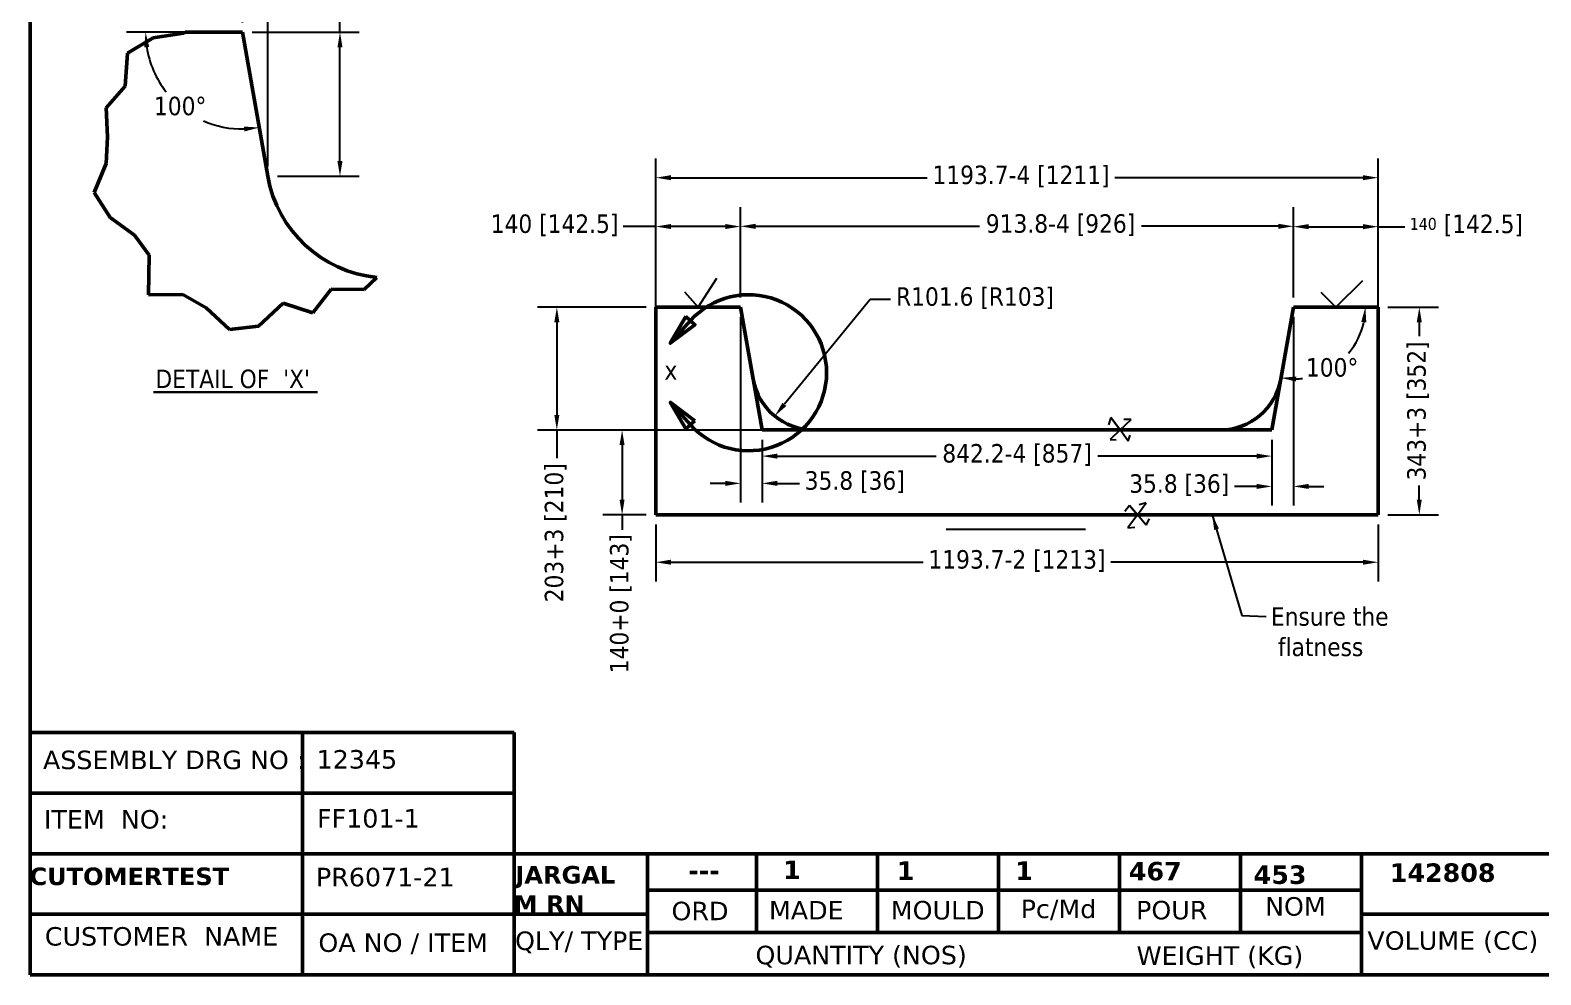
# Model space of a CAD drawing. Header units: millimetres. Extents: x 100 to 4100, y 100 to 2924.
# Drawn here: x 100 to 2596, y 100 to 1660 of the extents above; entities that cross this region are included whole.
import ezdxf
from ezdxf.enums import TextEntityAlignment as Align

# ---------------------------------------------------------------- set-up
doc = ezdxf.new("R2010")
doc.units = ezdxf.units.MM
doc.header["$LTSCALE"] = 10
for name, color, linetype, lineweight in [('Break Line (ANSI)', 7, 'Continuous', 50), ('Detail Boundary (ANSI)', 7, 'Continuous', 50), ('Sketch Geometry (ANSI)', 7, 'Continuous', 25), ('Symbol (ANSI)', 7, 'Continuous', 25), ('Visible (ANSI)', 7, 'Continuous', 50)]:
    doc.layers.add(name, color=color, linetype=linetype, lineweight=lineweight)
doc.layers.add('Dimension (ANSI)', color=7, linetype='Continuous', lineweight=25, true_color=0x008000)
doc.layers.add('Title (ANSI)', color=6, linetype='Continuous', lineweight=50, true_color=0xff00ff)
doc.styles.add('Label Text (ANSI)', font='tahoma.ttf')
doc.styles.add('Note Text (ANSI)', font='tahoma.ttf')
doc.styles.add('Text Style44', font='tahoma.ttf')
doc.styles.add('Text Style50', font='verdana.ttf')
doc.styles.add('Text Style89', font='verdanab.ttf')
doc.styles.add('Text Style91', font='verdanab.ttf')
doc.styles.add('Text Style92', font='verdanab.ttf')
doc.dimstyles.new('Default - mm (ANSI)', dxfattribs={"dimscale": 10, "dimtxt": 3.05, "dimasz": 2.5, "dimexe": 3.175, "dimexo": 1.6002, "dimgap": 0.8, "dimtad": 0, "dimtoh": 1, "dimrnd": 1e-08, "dimdsep": 46, "dimtxsty": 'Label Text (ANSI)', "dimcen": 0.09, "dimdle": 10, "dimclrd": 256, "dimclre": 256, "dimclrt": 256, "dimadec": 1, "dimazin": 1, "dimtfac": 1, "dimtofl": 0, "dimtmove": 0, "dimatfit": 3, "dimfxl": 1, "dimtolj": 1, "dimtzin": 4, "dimlwd": -1, "dimlwe": -1, "dimarcsym": 0})
doc.dimstyles.new('Default - mm (ANSI)$7', dxfattribs={"dimscale": 10, "dimtxt": 3.05, "dimasz": 2.5, "dimexe": 3.175, "dimexo": 1.6002, "dimgap": 0.8, "dimtad": 0, "dimtoh": 1, "dimrnd": 1e-08, "dimdsep": 46, "dimtxsty": 'Label Text (ANSI)', "dimcen": 0.09, "dimdle": 10, "dimclrd": 256, "dimclre": 256, "dimclrt": 256, "dimadec": 1, "dimazin": 1, "dimtfac": 1, "dimtofl": 0, "dimtmove": 0, "dimatfit": 3, "dimfxl": 1, "dimtolj": 1, "dimtzin": 4, "dimlwd": -1, "dimlwe": -1, "dimarcsym": 0})

# ---------------------------------------------------------------- blocks, each defined once
blk = doc.blocks.new('Title Blocks SEPR')
at = {"layer": 'Title (ANSI)'}
for p, q in [((10, 10), (10, 287)), ((10, 10), (10, 50)), ((10, 50), (90, 50)), ((10, 50), (55, 50)), ((55, 50), (55, 10)), ((90, 50), (90, 10)), ((10, 40), (90, 40)), ((10, 30), (90, 30)), ((90, 10), (90, 30)), ((90, 30), (350, 30)), ((112, 10), (112, 30)), ((112, 30), (130, 30)), ((130, 30), (130, 17)), ((150, 30), (150, 17)), ((170, 30), (170, 17)), ((190, 30), (190, 17)), ((210, 30), (210, 17)), ((230, 10), (230, 30)), ((230, 30), (230, 17)), ((112, 10), (112, 24)), ((112, 24), (230, 24)), ((10, 20), (90, 20)), ((90, 20), (112, 20)), ((230, 20), (350, 20)), ((112, 10), (112, 17)), ((112, 17), (230, 17)), ((410, 10), (10, 10)), ((350, 10), (230, 10))]:
    blk.add_line(p, q, dxfattribs=at)
at = {"layer": 'Title (ANSI)', "color": 6, "true_color": 0xff00ff, "char_height": 3.05, "width": 109.2999, "attachment_point": 1, "line_spacing_factor": 1.967213, "style": 'Note Text (ANSI)'}
for s, insert in [('\\fVerdana|b0|i0;\\H3.0500;ASSEMBLY DRG NO :\\P', (12.11, 47.01)), ('\\fVerdana|b0|i0;\\H3.0500;CUSTOMER  NAME\\fTahoma|b0|i0;\\H3.0480;\\P', (12.42, 17.87)), ('\\fVerdana|b0|i0;\\H3.0500;OA NO / ITEM\\fTahoma|b0|i0;\\H3.0480;\\P', (57.62, 16.83)), ('\\fVerdana|b0|i0;\\H3.0500;QUANTITY (NOS)\\fTahoma|b0|i0;\\H3.0480;\\P', (129.85, 14.79))]:
    blk.add_mtext(s, dxfattribs=dict(at, insert=insert))
at = {"layer": 'Title (ANSI)', "color": 6, "true_color": 0xff00ff, "char_height": 3.05, "attachment_point": 1, "style": 'Note Text (ANSI)'}
for s, insert, width in [('\\fVerdana|b0|i0;\\H3.0500;ITEM  NO:', (12.28, 37.2), 109.2999), ('\\fVerdana|b0|i0;\\H3.0500;Pc/Md', (173.68, 22.41), 13.75), ('\\fVerdana|b0|i0;\\H3.0500;NOM', (214.06, 22.82), 13.75), ('\\fVerdana|b0|i0;\\H3.0500;ORD', (115.97, 22.06), 13.75), ('\\fVerdana|b0|i0;\\H3.0500;MADE', (132.08, 22.18), 13.75), ('\\fVerdana|b0|i0;\\H3.0500;MOULD', (152.21, 22.19), 15.4741), ('\\fVerdana|b0|i0;\\H3.0500;POUR', (192.75, 22.21), 13.75), ('\\fVerdana|b0|i0;\\H3.0500;QLY/ TYPE', (90.12, 17.15), 21.9451), ('\\fVerdana|b0|i0;\\H3.0500;VOLUME (CC)', (230.97, 17.18), 29.2277), ('\\fVerdana|b0|i0;\\H3.0500;WEIGHT (KG)', (192.83, 14.69), 109.2999)]:
    blk.add_mtext(s, dxfattribs=dict(at, insert=insert, width=width))
at = {"layer": 'Title (ANSI)', "color": 96, "true_color": 0x008000}
for tag, p, height, style in [('Specification_001', (134.45, 281.74), 3.05, 'Text Style50'), ('Category_001', (300.35, 281.98), 3.05, 'Text Style50'), ('Module_001', (346.05, 281.52), 3.05, 'Text Style50'), ('Process_001', (70.75, 274.47), 3.05, 'Text Style50'), ('Header_Sawing_001', (70.46, 263.56), 3.05, 'Text Style50'), ('Cutting_001', (70.51, 254), 3.05, 'Text Style50'), ('Special_Instruction_1_001', (273.19, 255.52), 3.05, 'Text Style50'), ('Special_Instruction_2_001', (273.53, 245.7), 3.05, 'Text Style50'), ('Grinding_001', (70.49, 243.93), 3.05, 'Text Style50'), ('Special_Instruction_3_001', (273.47, 235.52), 3.05, 'Text Style50'), ('Step_Grinding_001', (70.6, 233.65), 3.05, 'Text Style50'), ('Special_Instruction_4_001', (273.47, 225.76), 3.05, 'Text Style50'), ('End_Grinding_001', (70.57, 223.17), 3.05, 'Text Style50'), ('Polishing_001', (70.23, 215.08), 3.05, 'Text Style50'), ('Special_Instruction_5_001', (273.4, 215.82), 3.05, 'Text Style50'), ('Special_Instruction_5_002', (273.71, 210.6), 3.05, 'Text Style50'), ('Drilling_001', (69.72, 204.38), 3.05, 'Text Style50'), ('line_1_001', (281, 167.69), 3.05, 'Note Text (ANSI)'), ('line_2_001', (300.72, 161.58), 3.05, 'Note Text (ANSI)'), ('line_3_001', (300.68, 153.9), 3.05, 'Note Text (ANSI)'), ('line_4_001', (300.56, 147.06), 3.05, 'Note Text (ANSI)'), ('Assembly_Drawing_Number_001', (57.33, 44.06), 3.05, 'Text Style50'), ('Item_Number_001', (57.4, 34.31), 3.05, 'Text Style50'), ('Customer_Name_001', (9.87, 24.81), 2.9, 'Text Style92'), ('OA_Number_001', (57.22, 24.62), 3.05, 'Text Style50'), ('Quality_001', (90.18, 25.07), 2.9, 'Text Style92'), ('Order_Quantity_001', (118.75, 25.7), 3.05, 'Text Style91'), ('Made_Quantity_001', (134.43, 25.81), 3.05, 'Text Style91'), ('Mould_Quantity_001', (153.21, 25.67), 3.05, 'Text Style91'), ('PiecePerMould_001', (172.79, 25.66), 3.05, 'Text Style91'), ('PourWeight_MRN_001', (191.55, 25.59), 3.05, 'Text Style91'), ('NominalWeight_001', (212.18, 25.01), 3.05, 'Text Style91'), ('volume_001', (234.67, 25.34), 3.05, 'Text Style91'), ('NameofDrawnPerson_001', (263.24, 25.2), 3.05, 'Text Style50'), ('NameofCheckedPerson_001', (292.33, 24.87), 3.05, 'Text Style50'), ('NameofAPPDPerson_001', (322.26, 25.02), 3.05, 'Text Style50'), ('Quality_002', (89.89, 20.23), 2.9, 'Text Style92')]:
    blk.add_attdef(tag, p, '', height=height, dxfattribs=dict(at, style=style))
at = {"layer": 'Title (ANSI)', "color": 96, "true_color": 0x008000, "style": 'Text Style50'}
for tag, p in [('Old_M_Number', (214.74, 284.17)), ('Special_Instruction_6', (273.62, 208.82)), ('Special_Instruction_7', (273.66, 198.62)), ('Special_Instruction_8', (273.44, 188.66))]:
    blk.add_attdef(tag, text='', height=3.05, dxfattribs=at).set_placement(p, align=Align.TOP_LEFT)
at = {"layer": 'Title (ANSI)', "color": 96, "true_color": 0x008000}
for tag, p, height, rotation, style in [('ChillingDetails_001', (382.38, 216.15), 3.05, 90, 'Text Style50'), ('GateSize_001', (386.08, 145.9), 3.05, 90, 'Text Style50'), ('Title_Description_001', (377.64, 82), 3.05, 90, 'Text Style50'), ('HeaderSize_001', (387.76, 81.74), 3.05, 90, 'Text Style50'), ('Critical_C_M_Number_001', (361.51, 29.52), 3.17, 42.1, 'Text Style89')]:
    blk.add_attdef(tag, p, '', height=height, rotation=rotation, dxfattribs=dict(at, style=style))
blk = doc.blocks.new('*D9')
at = {"layer": 'Defpoints', "color": 0, "transparency": 16777216}
for p in [(2327.5, 1416.4), (1133.8, 859.7), (2327.5, 859.7)]:
    blk.add_point(p, dxfattribs=at)
at = {"layer": 'Dimension (ANSI)', "transparency": 16777216}
for p, q in [((1133.8, 875.7), (1133.8, 1448.2)), ((2327.5, 875.7), (2327.5, 1448.2)), ((1158.8, 1416.4), (1582.3, 1416.4)), ((2302.5, 1416.4), (1892.3, 1416.4))]:
    blk.add_line(p, q, dxfattribs=at)
for points in [[(1158.8, 1420.6), (1158.8, 1412.2), (1133.8, 1416.4)], [(2302.5, 1420.6), (2302.5, 1412.2), (2327.5, 1416.4)]]:
    blk.add_solid(points, dxfattribs=at)
at = {"layer": 'Dimension (ANSI)', "color": 96, "true_color": 0x008000, "transparency": 16777216, "insert": (1737.3, 1436.3), "char_height": 30.5, "attachment_point": 2, "style": 'Label Text (ANSI)'}
blk.add_mtext('\\A1;\\fTahoma|b0|i0;\\H30.4800;1193.7-4 [1211]', dxfattribs=at)
blk = doc.blocks.new('*D10')
at = {"layer": 'Defpoints', "color": 0, "transparency": 16777216}
for p in [(2327.5, 1202.7), (2395.5, 1202.7), (2327.5, 859.7)]:
    blk.add_point(p, dxfattribs=at)
at = {"layer": 'Dimension (ANSI)', "transparency": 16777216}
for p, q in [((2343.5, 1202.7), (2427.2, 1202.7)), ((2395.5, 1177.7), (2395.5, 1154.5)), ((2395.5, 884.7), (2395.5, 908)), ((2343.5, 859.7), (2427.2, 859.7))]:
    blk.add_line(p, q, dxfattribs=at)
for points in [[(2391.3, 1177.7), (2399.6, 1177.7), (2395.5, 1202.7)], [(2391.3, 884.7), (2399.6, 884.7), (2395.5, 859.7)]]:
    blk.add_solid(points, dxfattribs=at)
at = {"layer": 'Dimension (ANSI)', "color": 96, "true_color": 0x008000, "transparency": 16777216, "insert": (2375.5, 1031.2), "char_height": 30.5, "attachment_point": 2, "rotation": 90, "style": 'Label Text (ANSI)'}
blk.add_mtext('\\A1;\\fTahoma|b0|i0;\\H30.4800;343+3 [352]', dxfattribs=at)
blk = doc.blocks.new('*D12')
at = {"layer": 'Defpoints', "color": 0, "transparency": 16777216}
for p in [(1133.8, 1335.7), (1133.8, 1202.7), (1273.7, 1202.7)]:
    blk.add_point(p, dxfattribs=at)
at = {"layer": 'Dimension (ANSI)', "transparency": 16777216}
for p, q in [((1133.8, 1218.7), (1133.8, 1367.5)), ((1273.7, 1218.7), (1273.7, 1367.5)), ((1133.8, 1335.7), (1079.6, 1335.7)), ((1248.7, 1335.7), (1158.8, 1335.7))]:
    blk.add_line(p, q, dxfattribs=at)
for points in [[(1158.8, 1339.9), (1158.8, 1331.6), (1133.8, 1335.7)], [(1248.7, 1339.9), (1248.7, 1331.6), (1273.7, 1335.7)]]:
    blk.add_solid(points, dxfattribs=at)
at = {"layer": 'Dimension (ANSI)', "color": 96, "true_color": 0x008000, "transparency": 16777216, "insert": (966.5, 1355.7), "char_height": 30.5, "attachment_point": 2, "style": 'Label Text (ANSI)'}
blk.add_mtext('\\A1;\\fTahoma|b0|i0;\\H30.4800;140 [142.5]', dxfattribs=at)
blk = doc.blocks.new('*D13')
at = {"layer": 'Defpoints', "color": 0, "transparency": 16777216}
for p in [(2187.5, 1336.1), (1273.7, 1202.7), (2187.5, 1202.7)]:
    blk.add_point(p, dxfattribs=at)
at = {"layer": 'Dimension (ANSI)', "transparency": 16777216}
for p, q in [((1273.7, 1218.7), (1273.7, 1367.8)), ((2187.5, 1218.7), (2187.5, 1367.8)), ((1298.7, 1336.1), (1668.9, 1336.1)), ((2162.5, 1336.1), (1936.3, 1336.1))]:
    blk.add_line(p, q, dxfattribs=at)
for points in [[(1298.7, 1340.3), (1298.7, 1331.9), (1273.7, 1336.1)], [(2162.5, 1340.3), (2162.5, 1331.9), (2187.5, 1336.1)]]:
    blk.add_solid(points, dxfattribs=at)
at = {"layer": 'Dimension (ANSI)', "color": 96, "true_color": 0x008000, "transparency": 16777216, "insert": (1802.6, 1356), "char_height": 30.5, "attachment_point": 2, "style": 'Label Text (ANSI)'}
blk.add_mtext('\\A1;\\fTahoma|b0|i0;\\H30.4800;913.8-4 [926]', dxfattribs=at)
blk = doc.blocks.new('*D14')
at = {"layer": 'Defpoints', "color": 0, "transparency": 16777216}
for p in [(2187.5, 1202.7), (2327.5, 1202.7), (2184.8, 1187), (2286.8, 1137.4)]:
    blk.add_point(p, dxfattribs=at)
at = {"layer": 'Dimension (ANSI)', "transparency": 16777216}
for start, end in [(320.0433, 347.923), (272.0809, 277.2611)]:
    blk.add_arc((2187.5, 1202.7), 118.8, start, end, dxfattribs=at)
for points in [[(2299.6, 1178.3), (2307.9, 1177.4), (2306.4, 1202.7)], [(2191.6, 1079.8), (2192.1, 1088.1), (2166.9, 1085.7)]]:
    blk.add_solid(points, dxfattribs=at)
at = {"layer": 'Dimension (ANSI)', "color": 96, "true_color": 0x008000, "transparency": 16777216, "insert": (2251.4, 1118.4), "char_height": 30.5, "attachment_point": 2, "style": 'Label Text (ANSI)'}
blk.add_mtext('\\A1;100°', dxfattribs=at)
blk = doc.blocks.new('2dDetail0')
at = {"layer": 'Detail Boundary (ANSI)', "linetype": 'Continuous'}
for p, q in [((118.36, 118.7), (115.77, 114.3)), ((119.1, 118.03), (115.77, 114.3)), ((115.77, 114.3), (119.85, 117.36)), ((119.85, 117.36), (118.36, 118.7)), ((119.1, 100.83), (115.77, 104.55)), ((119.85, 101.5), (115.77, 104.55)), ((115.77, 104.55), (118.36, 100.16)), ((118.36, 100.16), (119.85, 101.5))]:
    blk.add_line(p, q, dxfattribs=at)
at = {"layer": 'Detail Boundary (ANSI)', "linetype": 'Continuous', "flags": 128}
for points in [[(118.36, 118.7), (115.77, 114.3), (119.85, 117.36), (118.36, 118.7)], [(119.85, 101.5), (115.77, 104.55), (118.36, 100.16), (119.85, 101.5)]]:
    blk.add_lwpolyline(points, dxfattribs=at)
at = {"layer": 'Detail Boundary (ANSI)'}
blk.add_arc((128.71, 109.43), 12.89, 221.8376, 138.1624, dxfattribs=at)
for points in [[(118.36, 118.7), (115.77, 114.3), (119.85, 117.36), (118.36, 118.7)], [(119.85, 101.5), (115.77, 104.55), (118.36, 100.16), (119.85, 101.5)]]:
    blk.add_solid(points, dxfattribs=at)
at = {"layer": 'Detail Boundary (ANSI)', "insert": (114.8, 108.29), "char_height": 3.05, "attachment_point": 7, "style": 'Label Text (ANSI)'}
blk.add_mtext('x', dxfattribs=at)
blk = doc.blocks.new('LINE')
at = {"layer": 'Sketch Geometry (ANSI)'}
blk.add_line((-11.5, 0), (11.5, 0), dxfattribs=at)
blk = doc.blocks.new('*D16')
at = {"layer": 'Defpoints', "color": 0, "transparency": 16777216}
for p in [(450.6, 1656.8), (492.6, 1418.7), (611.9, 1418.7)]:
    blk.add_point(p, dxfattribs=at)
at = {"layer": 'Dimension (ANSI)', "transparency": 16777216}
for p, q in [((611.9, 1656.8), (611.9, 1687.1)), ((466.6, 1656.8), (643.6, 1656.8)), ((611.9, 1443.7), (611.9, 1631.8)), ((508.6, 1418.7), (643.6, 1418.7))]:
    blk.add_line(p, q, dxfattribs=at)
for points in [[(607.7, 1631.8), (616, 1631.8), (611.9, 1656.8)], [(607.7, 1443.7), (616, 1443.7), (611.9, 1418.7)]]:
    blk.add_solid(points, dxfattribs=at)
at = {"layer": 'Dimension (ANSI)', "color": 96, "true_color": 0x008000, "transparency": 16777216, "insert": (591.9, 1797.8), "char_height": 30.5, "attachment_point": 2, "rotation": 90, "style": 'Label Text (ANSI)'}
blk.add_mtext('\\A1;\\fTahoma|b0|i0;\\H19.8000;119\\fTahoma|b0|i0;\\H30.4800;+0 [121]', dxfattribs=at)
blk = doc.blocks.new('*D17')
at = {"layer": 'Defpoints', "color": 0, "transparency": 16777216}
for p in [(434.6, 1656.8), (450.6, 1656.8), (317, 1568.9), (492.6, 1418.7)]:
    blk.add_point(p, dxfattribs=at)
at = {"layer": 'Dimension (ANSI)', "transparency": 16777216}
blk.add_line((418.6, 1656.8), (258.9, 1656.8), dxfattribs=at)
for start, end in [(188.9616, 218.0848), (246.2429, 271.0344)]:
    blk.add_arc((450.6, 1656.8), 160, start, end, dxfattribs=at)
for points in [[(288.4, 1631.5), (296.7, 1632.2), (290.6, 1656.8)], [(453.1, 1500.9), (453.9, 1492.7), (478.4, 1499.2)]]:
    blk.add_solid(points, dxfattribs=at)
at = {"layer": 'Dimension (ANSI)', "color": 96, "true_color": 0x008000, "transparency": 16777216, "insert": (347.8, 1550.1), "char_height": 30.5, "attachment_point": 2, "style": 'Label Text (ANSI)'}
blk.add_mtext('\\A1;100°', dxfattribs=at)
blk = doc.blocks.new('*D18')
at = {"layer": 'Defpoints', "color": 0, "transparency": 16777216}
for p in [(492.6, 1756.8), (450.6, 1656.8), (492.6, 1418.7)]:
    blk.add_point(p, dxfattribs=at)
at = {"layer": 'Dimension (ANSI)', "transparency": 16777216}
for p, q in [((450.6, 1672.8), (450.6, 1788.5)), ((492.6, 1434.7), (492.6, 1788.5)), ((425.6, 1756.8), (400.6, 1756.8)), ((517.6, 1756.8), (572.5, 1756.8))]:
    blk.add_line(p, q, dxfattribs=at)
for points in [[(425.6, 1760.9), (425.6, 1752.6), (450.6, 1756.8)], [(517.6, 1760.9), (517.6, 1752.6), (492.6, 1756.8)]]:
    blk.add_solid(points, dxfattribs=at)
at = {"layer": 'Dimension (ANSI)', "color": 96, "true_color": 0x008000, "transparency": 16777216, "insert": (646.7, 1776.9), "char_height": 30.5, "attachment_point": 2, "style": 'Label Text (ANSI)'}
blk.add_mtext('\\A1;\\fTahoma|b0|i0;\\H30.4800;21 (22)', dxfattribs=at)
blk = doc.blocks.new('*D19')
at = {"layer": 'Defpoints', "color": 0, "transparency": 16777216}
for p in [(2327.5, 1335.5), (2187.5, 1202.7), (2327.5, 1202.7)]:
    blk.add_point(p, dxfattribs=at)
at = {"layer": 'Dimension (ANSI)', "transparency": 16777216}
for p, q in [((2187.5, 1218.7), (2187.5, 1367.3)), ((2327.5, 1218.7), (2327.5, 1367.3)), ((2212.5, 1335.5), (2302.5, 1335.5)), ((2327.5, 1335.5), (2371.5, 1335.5))]:
    blk.add_line(p, q, dxfattribs=at)
for points in [[(2212.5, 1339.7), (2212.5, 1331.3), (2187.5, 1335.5)], [(2302.5, 1339.7), (2302.5, 1331.3), (2327.5, 1335.5)]]:
    blk.add_solid(points, dxfattribs=at)
at = {"layer": 'Dimension (ANSI)', "color": 96, "true_color": 0x008000, "transparency": 16777216, "insert": (2473.3, 1355.4), "char_height": 30.5, "attachment_point": 2, "style": 'Label Text (ANSI)'}
blk.add_mtext('\\A1;\\fTahoma|b0|i0;\\H19.8000;140\\fTahoma|b0|i0;\\H30.4800; [142.5]', dxfattribs=at)
blk = doc.blocks.new('*D20')
at = {"layer": 'Defpoints', "color": 0, "transparency": 16777216}
for p in [(1133.8, 859.7), (2327.5, 859.7), (2327.5, 781.3)]:
    blk.add_point(p, dxfattribs=at)
at = {"layer": 'Dimension (ANSI)', "transparency": 16777216}
for p, q in [((1133.8, 843.7), (1133.8, 749.6)), ((2327.5, 843.7), (2327.5, 749.6)), ((1158.8, 781.3), (1575.7, 781.3)), ((2302.5, 781.3), (1885.6, 781.3))]:
    blk.add_line(p, q, dxfattribs=at)
for points in [[(1158.8, 785.5), (1158.8, 777.2), (1133.8, 781.3)], [(2302.5, 785.5), (2302.5, 777.2), (2327.5, 781.3)]]:
    blk.add_solid(points, dxfattribs=at)
at = {"layer": 'Dimension (ANSI)', "color": 96, "true_color": 0x008000, "transparency": 16777216, "insert": (1730.6, 801.3), "char_height": 30.5, "attachment_point": 2, "style": 'Label Text (ANSI)'}
blk.add_mtext('\\A1;\\fTahoma|b0|i0;\\H30.4800;1193.7-2 [1213]', dxfattribs=at)
blk = doc.blocks.new('*D21')
at = {"layer": 'Defpoints', "color": 0, "transparency": 16777216}
for p in [(1394.8, 1101.3), (1330.4, 1022.7)]:
    blk.add_point(p, dxfattribs=at)
at = {"layer": 'Dimension (ANSI)', "transparency": 16777216}
for p, q in [((1488.3, 1215.4), (1346.2, 1042.1)), ((1521.5, 1215.4), (1488.3, 1215.4))]:
    blk.add_line(p, q, dxfattribs=at)
blk.add_solid([(1343, 1044.7), (1349.5, 1039.4), (1330.4, 1022.7)], dxfattribs=at)
at = {"layer": 'Dimension (ANSI)', "color": 96, "true_color": 0x008000, "transparency": 16777216, "insert": (1661.3, 1235.4), "char_height": 30.5, "attachment_point": 2, "style": 'Label Text (ANSI)'}
blk.add_mtext('\\A1;\\fTahoma|b0|i0;\\H30.4800;R101.6 [R103]', dxfattribs=at)
blk = doc.blocks.new('*D24')
at = {"layer": 'Defpoints', "color": 0, "transparency": 16777216}
for p in [(1309.5, 999.7), (2151.8, 999.7), (2151.8, 956.6)]:
    blk.add_point(p, dxfattribs=at)
at = {"layer": 'Dimension (ANSI)', "transparency": 16777216}
for p, q in [((1309.5, 983.7), (1309.5, 924.8)), ((2151.8, 983.7), (2151.8, 924.8)), ((1334.5, 956.6), (1597, 956.6)), ((2126.8, 956.6), (1864.3, 956.6))]:
    blk.add_line(p, q, dxfattribs=at)
for points in [[(1334.5, 960.7), (1334.5, 952.4), (1309.5, 956.6)], [(2126.8, 960.7), (2126.8, 952.4), (2151.8, 956.6)]]:
    blk.add_solid(points, dxfattribs=at)
at = {"layer": 'Dimension (ANSI)', "color": 96, "true_color": 0x008000, "transparency": 16777216, "insert": (1730.7, 976.5), "char_height": 30.5, "attachment_point": 2, "style": 'Label Text (ANSI)'}
blk.add_mtext('\\A1;\\fTahoma|b0|i0;\\H30.4800;842.2-4 [857]', dxfattribs=at)
blk = doc.blocks.new('*D25')
at = {"layer": 'Defpoints', "color": 0, "transparency": 16777216}
for p in [(1078.1, 999.7), (1394.8, 999.7), (1133.8, 859.7)]:
    blk.add_point(p, dxfattribs=at)
at = {"layer": 'Dimension (ANSI)', "transparency": 16777216}
for p, q in [((1378.8, 999.7), (1046.3, 999.7)), ((1078.1, 974.7), (1078.1, 884.7)), ((1117.8, 859.7), (1046.3, 859.7)), ((1078.1, 859.7), (1078.1, 834.7))]:
    blk.add_line(p, q, dxfattribs=at)
for points in [[(1073.9, 974.7), (1082.2, 974.7), (1078.1, 999.7)], [(1073.9, 884.7), (1082.2, 884.7), (1078.1, 859.7)]]:
    blk.add_solid(points, dxfattribs=at)
at = {"layer": 'Dimension (ANSI)', "color": 96, "true_color": 0x008000, "transparency": 16777216, "insert": (1058.1, 712.8), "char_height": 30.5, "attachment_point": 2, "rotation": 90, "style": 'Label Text (ANSI)'}
blk.add_mtext('\\A1;\\fTahoma|b0|i0;\\H30.4800;140+0 [143]', dxfattribs=at)
blk = doc.blocks.new('*D26')
at = {"layer": 'Defpoints', "color": 0, "transparency": 16777216}
for p in [(1273.7, 1202.7), (1309.5, 999.7), (1309.5, 911.6)]:
    blk.add_point(p, dxfattribs=at)
at = {"layer": 'Dimension (ANSI)', "transparency": 16777216}
for p, q in [((1273.7, 1186.7), (1273.7, 879.9)), ((1309.5, 983.7), (1309.5, 879.9)), ((1248.7, 911.6), (1223.7, 911.6)), ((1334.5, 911.6), (1371, 911.6))]:
    blk.add_line(p, q, dxfattribs=at)
for points in [[(1248.7, 915.8), (1248.7, 907.4), (1273.7, 911.6)], [(1334.5, 915.8), (1334.5, 907.4), (1309.5, 911.6)]]:
    blk.add_solid(points, dxfattribs=at)
at = {"layer": 'Dimension (ANSI)', "color": 96, "true_color": 0x008000, "transparency": 16777216, "insert": (1462.5, 931.6), "char_height": 30.5, "attachment_point": 2, "style": 'Label Text (ANSI)'}
blk.add_mtext('\\A1;\\fTahoma|b0|i0;\\H30.4800;35.8 [36]', dxfattribs=at)
blk = doc.blocks.new('*D27')
at = {"layer": 'Defpoints', "color": 0, "transparency": 16777216}
for p in [(2187.5, 1202.7), (2151.8, 999.7), (2151.8, 906.5)]:
    blk.add_point(p, dxfattribs=at)
at = {"layer": 'Dimension (ANSI)', "transparency": 16777216}
for p, q in [((2187.5, 1186.7), (2187.5, 874.8)), ((2151.8, 983.7), (2151.8, 874.8)), ((2126.8, 906.5), (2090.3, 906.5)), ((2212.5, 906.5), (2237.5, 906.5))]:
    blk.add_line(p, q, dxfattribs=at)
for points in [[(2126.8, 910.7), (2126.8, 902.4), (2151.8, 906.5)], [(2212.5, 910.7), (2212.5, 902.4), (2187.5, 906.5)]]:
    blk.add_solid(points, dxfattribs=at)
at = {"layer": 'Dimension (ANSI)', "color": 96, "true_color": 0x008000, "transparency": 16777216, "insert": (1998.8, 926.5), "char_height": 30.5, "attachment_point": 2, "style": 'Label Text (ANSI)'}
blk.add_mtext('\\A1;\\fTahoma|b0|i0;\\H30.4800;35.8 [36]', dxfattribs=at)
blk = doc.blocks.new('*D28')
at = {"layer": 'Defpoints', "color": 0, "transparency": 16777216}
for p in [(970.3, 1202.7), (1133.8, 1202.7), (1309.5, 999.7)]:
    blk.add_point(p, dxfattribs=at)
at = {"layer": 'Dimension (ANSI)', "transparency": 16777216}
for p, q in [((1117.8, 1202.7), (938.5, 1202.7)), ((970.3, 1177.7), (970.3, 1024.7)), ((1293.5, 999.7), (938.5, 999.7)), ((970.3, 999.7), (970.3, 953.1))]:
    blk.add_line(p, q, dxfattribs=at)
for points in [[(966.1, 1177.7), (974.4, 1177.7), (970.3, 1202.7)], [(966.1, 1024.7), (974.4, 1024.7), (970.3, 999.7)]]:
    blk.add_solid(points, dxfattribs=at)
at = {"layer": 'Dimension (ANSI)', "color": 96, "true_color": 0x008000, "transparency": 16777216, "insert": (950.3, 830), "char_height": 30.5, "attachment_point": 2, "rotation": 90, "style": 'Label Text (ANSI)'}
blk.add_mtext('\\A1;\\fTahoma|b0|i0;\\H30.4800;203+3 [210]', dxfattribs=at)

msp = doc.modelspace()

# ---------------------------------------------------------------- linework, layer by layer
at = {"layer": 'Break Line (ANSI)'}
for p, q in [((260.5006, 1621.9219), (303.1235, 1647.6113)), ((303.1235, 1647.6113), (353.185, 1655.0555)), ((353.185, 1655.0555), (355.9099, 1656.7759)), ((256.6545, 1567.3731), (260.5006, 1621.9219)), ((225.6504, 1531.5581), (256.6545, 1567.3731)), ((227.6428, 1483.9703), (225.6504, 1531.5581)), ((225.435, 1439.934), (227.6428, 1483.9703)), ((205.9548, 1392.0734), (225.435, 1439.934)), ((232.2014, 1350.6943), (205.9548, 1392.0734)), ((272.1278, 1321.4285), (232.2014, 1350.6943)), ((296.7565, 1288.3683), (272.1278, 1321.4285)), ((295.2406, 1222.8623), (296.7565, 1288.3683)), ((672.7154, 1251.7628), (652.1068, 1231.7092)), ((352.4231, 1223.4929), (295.2406, 1222.8623)), ((390.6873, 1201.7329), (352.4231, 1223.4929)), ((597.3981, 1232.0659), (567.1785, 1193.2294)), ((652.1068, 1231.7092), (597.3981, 1232.0659)), ((429.0605, 1165.8696), (390.6873, 1201.7329)), ((518.0901, 1209.0861), (477.3854, 1171.3049)), ((567.1785, 1193.2294), (518.0901, 1209.0861)), ((477.3854, 1171.3049), (429.0605, 1165.8696))]:
    msp.add_line(p, q, dxfattribs=at)
at = {"layer": 'Sketch Geometry (ANSI)'}
for p, q in [((1203.7624, 1202.7116), (1234.6374, 1250.2116)), ((1203.7624, 1202.7116), (1181.6374, 1227.2116)), ((1181.6374, 1227.2116), (1203.7624, 1202.7116)), ((2257.5124, 1202.7116), (2233.5812, 1226.9867)), ((2257.5124, 1202.7116), (2301.6374, 1246.2116)), ((2301.6374, 1246.2116), (2257.5124, 1202.7116)), ((1885.563, 1020.5426), (1881.6374, 1008.2116)), ((1900.9618, 999.7116), (1884.6374, 983.9504)), ((1900.9618, 999.7116), (1885.563, 1020.5426)), ((1885.563, 1020.5426), (1900.9618, 999.7116)), ((1900.9618, 999.7116), (1919.087, 1017.2116)), ((1914.6374, 981.2116), (1900.9618, 999.7116)), ((1919.087, 1017.2116), (1907.1758, 1017.2116)), ((1884.6374, 983.9504), (1894.6374, 983.7116)), ((1914.6374, 981.2116), (1917.8122, 991.2116)), ((1916.6374, 875.2116), (1908.6374, 865.2116)), ((1929.6374, 859.7116), (1916.6374, 875.2116)), ((1916.6374, 875.2116), (1929.6374, 859.7116)), ((1929.6374, 859.7116), (1944.3602, 879.4955)), ((1944.3602, 879.4955), (1932.6374, 876.2116)), ((1929.6374, 859.7116), (1913.6374, 838.2116)), ((1943.9043, 842.701), (1929.6374, 859.7116)), ((1943.9043, 842.701), (1949.6374, 853.2116)), ((1913.6374, 838.2116), (1925.6374, 839.2116))]:
    msp.add_line(p, q, dxfattribs=at)
at = {"layer": 'Sketch Geometry (ANSI)', "linetype": 'Continuous', "lineweight": 50}
for p, q in [((1273.7374, 1202.7116), (1309.5463, 999.7116)), ((2187.5374, 1202.7116), (2151.7575, 999.7116)), ((1394.7758, 999.7116), (1309.5463, 999.7116)), ((2066.499, 999.7116), (2151.7575, 999.7116))]:
    msp.add_line(p, q, dxfattribs=at)
at = {"layer": 'Sketch Geometry (ANSI)', "linetype": 'Continuous', "lineweight": 35}
msp.add_line((1394.7758, 999.7116), (1309.5463, 999.7116), dxfattribs=at)
at = {"layer": 'Symbol (ANSI)', "color": 96, "lineweight": 30, "true_color": 0x008000}
msp.add_line((303.8152, 1062.1477), (574.855, 1062.1477), dxfattribs=at)
at = {"layer": 'Visible (ANSI)'}
for p, q in [((450.6403, 1656.7759), (355.9099, 1656.7759)), ((492.6017, 1418.7045), (450.6403, 1656.7759)), ((1273.7374, 1202.7116), (1133.7874, 1202.7116)), ((1133.7874, 1202.7116), (1133.7874, 859.7116)), ((1294.7181, 1083.6759), (1273.7374, 1202.7116)), ((2187.5374, 1202.7116), (2166.5567, 1083.6759)), ((2327.4874, 1202.7116), (2187.5374, 1202.7116)), ((2327.4874, 859.7116), (2327.4874, 1202.7116)), ((2066.499, 999.7116), (1394.7758, 999.7116)), ((1133.7874, 859.7116), (2327.4874, 859.7116))]:
    msp.add_line(p, q, dxfattribs=at)
for centre, radius, start, end in [((692.7171, 1453.9759), 203.2, 189.9960321, 264.3510226), ((1394.7758, 1101.3116), 101.6, 189.9960321, 270), ((2066.499, 1101.3116), 101.6, 270, 350.0039678)]:
    msp.add_arc(centre, radius, start, end, dxfattribs=at)

# ---------------------------------------------------------------- block references
ref = msp.add_blockref('Title Blocks SEPR', (0, 0), dxfattribs=dict(xscale=10, yscale=10, zscale=10))
ref.add_attrib('Assembly_Drawing_Number_001', '12345', (573.2799, 440.5975), dxfattribs={"layer": 'Title (ANSI)', "color": 96, "true_color": 0x008000, "height": 30.5, "style": 'Text Style50'})
ref.add_attrib('Item_Number_001', 'FF101-1', (574.0203, 343.1427), dxfattribs={"layer": 'Title (ANSI)', "color": 96, "true_color": 0x008000, "height": 30.5, "style": 'Text Style50'})
ref.add_attrib('OA_Number_001', 'PR6071-21', (572.2145, 246.1568), dxfattribs={"layer": 'Title (ANSI)', "color": 96, "true_color": 0x008000, "height": 30.5, "style": 'Text Style50'})
ref.add_attrib('Customer_Name_001', 'CUTOMERTEST', (98.7131, 248.1203), dxfattribs={"layer": 'Title (ANSI)', "color": 96, "true_color": 0x008000, "height": 28.999999, "style": 'Text Style92'})
ref.add_attrib('Quality_001', 'JARGAL', (901.7961, 250.6777), dxfattribs={"layer": 'Title (ANSI)', "color": 96, "true_color": 0x008000, "height": 29, "style": 'Text Style92'})
ref.add_attrib('Order_Quantity_001', '---', (1187.4685, 256.987), dxfattribs={"layer": 'Title (ANSI)', "color": 96, "true_color": 0x008000, "height": 30.5, "style": 'Text Style91'})
ref.add_attrib('Made_Quantity_001', '1', (1344.3081, 258.0605), dxfattribs={"layer": 'Title (ANSI)', "color": 96, "true_color": 0x008000, "height": 30.5, "style": 'Text Style91'})
ref.add_attrib('Mould_Quantity_001', '1', (1532.0778, 256.6712), dxfattribs={"layer": 'Title (ANSI)', "color": 96, "true_color": 0x008000, "height": 30.5, "style": 'Text Style91'})
ref.add_attrib('PiecePerMould_001', '1', (1727.8633, 256.6051), dxfattribs={"layer": 'Title (ANSI)', "color": 96, "true_color": 0x008000, "height": 30.5, "style": 'Text Style91'})
ref.add_attrib('PourWeight_MRN_001', '467', (1915.503, 255.9145), dxfattribs={"layer": 'Title (ANSI)', "color": 96, "true_color": 0x008000, "height": 30.5, "style": 'Text Style91'})
ref.add_attrib('NominalWeight_001', '453', (2121.7883, 250.0559), dxfattribs={"layer": 'Title (ANSI)', "color": 96, "true_color": 0x008000, "height": 30.5, "style": 'Text Style91'})
ref.add_attrib('volume_001', '142808', (2346.7245, 253.4439), dxfattribs={"layer": 'Title (ANSI)', "color": 96, "true_color": 0x008000, "height": 30.5, "style": 'Text Style91'})
ref.add_attrib('Quality_002', 'M RN', (898.9136, 202.3443), dxfattribs={"layer": 'Title (ANSI)', "color": 96, "true_color": 0x008000, "height": 29, "style": 'Text Style92'})
at = {"xscale": 10, "yscale": 10, "zscale": 10}
msp.add_blockref('LINE', (1728.8709, 836.1971), dxfattribs=at)
at = {"layer": 'Detail Boundary (ANSI)', "xscale": 10, "yscale": 10, "zscale": 10}
msp.add_blockref('2dDetail0', (0, 0), dxfattribs=at)

# ---------------------------------------------------------------- texts
at = {"layer": 'Symbol (ANSI)', "color": 96, "true_color": 0x008000, "insert": (306.8653, 1068.3676), "char_height": 30.500001, "attachment_point": 7, "style": 'Text Style44'}
msp.add_mtext("DETAIL OF  'X'", dxfattribs=at)
at = {"layer": 'Symbol (ANSI)', "color": 96, "true_color": 0x008000, "insert": (2150.362, 706.9611), "char_height": 30.48, "width": 198.663402, "attachment_point": 1, "line_spacing_factor": 0.987884, "style": 'Label Text (ANSI)'}
msp.add_mtext('\\fTahoma|b0|i0;Ensure the\\P\\fTahoma|b0|i0; flatness', dxfattribs=at)

# ---------------------------------------------------------------- dimensions: what is measured, and where the dimension line sits
at = {"layer": 'Dimension (ANSI)'}
for base, p1, p2, angle, text, override, picture, middle in [((611.8698, 1418.7045), (450.6403, 1656.7759), (492.6017, 1418.7045), 90, '\\fTahoma|b0|i0;\\H19.8000;<>\\fTahoma|b0|i0;\\H30.4800;+0 [121]', {"dimgap": 0.8, "dimtoh": 0, "dimdec": 0, "dimlfac": 0.5, "dimtol": 0, "dimlim": 0, "dimtp": 0, "dimtm": 0, "dimtdec": 2, "dimatfit": 2}, '*D16', (611.8698, 1797.774)), ((492.6017, 1756.7759), (450.6403, 1656.7759), (492.6017, 1418.7045), 180, '\\fTahoma|b0|i0;\\H30.4800;<> (22)', {"dimgap": 0.8, "dimtoh": 0, "dimdec": 1, "dimlfac": 0.5, "dimtol": 0, "dimlim": 0, "dimtp": 0, "dimtm": 0, "dimtdec": 2, "dimatfit": 1}, '*D18', (646.6885, 1756.7759)), ((2327.4874, 1416.4098), (1133.7874, 859.7116), (2327.4874, 859.7116), 180, '\\fTahoma|b0|i0;\\H30.4800;<>-4 [1211]', {"dimgap": 0.8, "dimtoh": 0, "dimdec": 1, "dimtol": 0, "dimlim": 0, "dimtp": 0, "dimtm": 0, "dimtdec": 2, "dimatfit": 1}, '*D9', (1737.2912, 1416.4098)), ((1133.7874, 1335.742), (1273.7374, 1202.7116), (1133.7874, 1202.7116), 180, '\\fTahoma|b0|i0;\\H30.4800;<> [142.5]', {"dimgap": 0.8, "dimtoh": 0, "dimdec": 0, "dimtol": 0, "dimlim": 0, "dimtp": 0, "dimtm": 0, "dimtdec": 2, "dimatfit": 2}, '*D12', (966.5239, 1335.742)), ((2187.5374, 1336.0938), (1273.7374, 1202.7116), (2187.5374, 1202.7116), 180, '\\fTahoma|b0|i0;\\H30.4800;<>-4 [926]', {"dimgap": 0.8, "dimtoh": 0, "dimdec": 1, "dimtol": 0, "dimlim": 0, "dimtp": 0, "dimtm": 0, "dimtdec": 2, "dimatfit": 1}, '*D13', (1802.6108, 1336.0938)), ((2327.4874, 1335.5075), (2187.5374, 1202.7116), (2327.4874, 1202.7116), 180, '\\fTahoma|b0|i0;\\H19.8000;<>\\fTahoma|b0|i0;\\H30.4800; [142.5]', {"dimgap": 0.8, "dimtoh": 0, "dimdec": 0, "dimtol": 0, "dimlim": 0, "dimtp": 0, "dimtm": 0, "dimtdec": 2, "dimatfit": 2}, '*D19', (2473.2904, 1335.5075)), ((970.2715, 1202.7116), (1309.5463, 999.7116), (1133.7874, 1202.7116), 90, '\\fTahoma|b0|i0;\\H30.4800;<>+3 [210]', {"dimgap": 0.8, "dimtoh": 0, "dimdec": 2, "dimtol": 0, "dimlim": 0, "dimtp": 0, "dimtm": 0, "dimtdec": 2, "dimatfit": 2}, '*D28', (970.2715, 829.9525)), ((1309.5463, 911.6134), (1273.7374, 1202.7116), (1309.5463, 999.7116), 180, '\\fTahoma|b0|i0;\\H30.4800;<> [36]', {"dimgap": 0.8, "dimtoh": 0, "dimdec": 1, "dimtol": 0, "dimlim": 0, "dimtp": 0, "dimtm": 0, "dimtdec": 2, "dimatfit": 1}, '*D26', (1462.4559, 911.6134)), ((2151.7575, 906.5262), (2187.5374, 1202.7116), (2151.7575, 999.7116), 180, '\\fTahoma|b0|i0;\\H30.4800;<> [36]', {"dimgap": 0.8, "dimtoh": 0, "dimdec": 1, "dimtol": 0, "dimlim": 0, "dimtp": 0, "dimtm": 0, "dimtdec": 2, "dimatfit": 1}, '*D27', (1998.8478, 906.5262)), ((2395.4788, 1202.7116), (2327.4874, 859.7116), (2327.4874, 1202.7116), 90, '\\fTahoma|b0|i0;\\H30.4800;<>+3 [352]', {"dimgap": 0.8, "dimtoh": 0, "dimdec": 0, "dimtol": 0, "dimlim": 0, "dimtp": 0, "dimtm": 0, "dimtdec": 2, "dimatfit": 1}, '*D10', (2395.4788, 1031.2116)), ((1078.0543, 999.7116), (1133.7874, 859.7116), (1394.7758, 999.7116), 270, '\\fTahoma|b0|i0;\\H30.4800;<>+0 [143]', {"dimgap": 0.8, "dimtoh": 0, "dimdec": 0, "dimtol": 0, "dimlim": 0, "dimtp": 0, "dimtm": 0, "dimtdec": 2, "dimatfit": 2}, '*D25', (1078.0543, 712.775)), ((2151.7575, 956.5796), (1309.5463, 999.7116), (2151.7575, 999.7116), 180, '\\fTahoma|b0|i0;\\H30.4800;<>-4 [857]', {"dimgap": 0.8, "dimtoh": 0, "dimdec": 1, "dimtol": 0, "dimlim": 0, "dimtp": 0, "dimtm": 0, "dimtdec": 2, "dimatfit": 1}, '*D24', (1730.6519, 956.5796)), ((2327.4874, 781.331), (1133.7874, 859.7116), (2327.4874, 859.7116), 180, '\\fTahoma|b0|i0;\\H30.4800;<>-2 [1213]', {"dimgap": 0.8, "dimtoh": 0, "dimdec": 1, "dimtol": 0, "dimlim": 0, "dimtp": 0, "dimtm": 0, "dimtdec": 2, "dimatfit": 1}, '*D20', (1730.6374, 781.331))]:
    dim = msp.add_linear_dim(base=base, p1=p1, p2=p2, angle=angle, text=text, dimstyle='Default - mm (ANSI)', override=override, dxfattribs=at)
    dim.commit()
    dim.dimension.update_dxf_attribs({"geometry": picture, "text_midpoint": middle, "dimtype": 160})
for base, center, p1, p2, override, picture, middle in [((316.9602, 1568.8576), (450.6403, 1656.7759), (434.6383, 1656.7759), (492.6017, 1418.7045), {"dimgap": 0.8, "dimtih": 1, "dimse2": 1, "dimadec": 0, "dimtol": 0, "dimlim": 0, "dimtp": 0, "dimtm": 0, "dimtdec": 0}, '*D17', (347.7943, 1534.2088)), ((2286.816, 1137.4184), (2187.5374, 1202.7116), (2184.7598, 1186.9526), (2327.4874, 1202.7116), {"dimgap": 0.8, "dimtih": 1, "dimse1": 1, "dimse2": 1, "dimadec": 0, "dimtol": 0, "dimlim": 0, "dimtp": 0, "dimtm": 0, "dimtdec": 0}, '*D14', (2251.4307, 1102.5263))]:
    dim = msp.add_angular_dim_3p(base=base, center=center, p1=p1, p2=p2, dimstyle='Default - mm (ANSI)', override=override, dxfattribs=at)
    dim.commit()
    dim.dimension.update_dxf_attribs({"geometry": picture, "text_midpoint": middle, "dimtype": 165})
dim = msp.add_radius_dim(center=(1394.7758, 1101.3116), mpoint=(1330.3916, 1022.7162), text='\\fTahoma|b0|i0;\\H30.4800;<> [R103]', dimstyle='Default - mm (ANSI)', override={"dimgap": 0.8, "dimtih": 1, "dimdec": 1, "dimlfac": 1, "dimcen": 0, "dimtol": 0, "dimlim": 0, "dimtp": 0, "dimtm": 0, "dimtdec": 2}, dxfattribs=at)
dim.commit()
dim.dimension.update_dxf_attribs({"geometry": '*D21', "text_midpoint": (1661.2716, 1215.4309), "dimtype": 164})

# ---------------------------------------------------------------- leaders
at = {"layer": 'Symbol (ANSI)', "color": 96, "true_color": 0x008000, "annotation_type": 0, "has_hookline": 1, "hookline_direction": 0, "text_width": 194.5275}
msp.add_leader([(2053.4048, 859.7116), (2102.2128, 693.0809), (2142.362, 691.7211)], dimstyle='Default - mm (ANSI)$7', override={"dimtad": 0}, dxfattribs=at)

doc.saveas('drawing.dxf')
